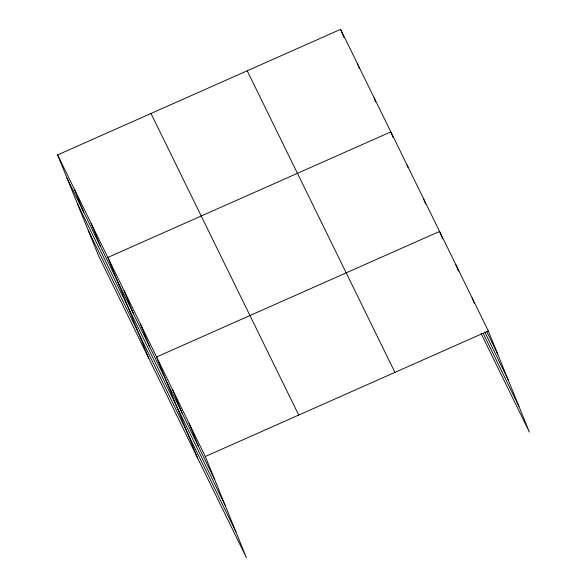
<?xml version="1.0" encoding="UTF-8"?>
<svg xmlns="http://www.w3.org/2000/svg" width="587" height="587" viewBox="0 0 587 587"><rect width="100%" height="100%" fill="white"/><g stroke="black" fill="none" stroke-linecap="round" stroke-linejoin="round"><path stroke-width="0.88" d="M57.614 154.902L205.318 456.503L246.393 557.65L98.682 256.049L57.614 154.902L340.607 29.35L488.318 330.951L529.386 432.098L481.039 333.379M205.318 456.503L488.318 330.951M486.608 331.413L497.703 354.071M484.781 332.073L508.159 379.818M483.262 333.519L518.93 406.343M247.222 70.785L394.926 372.385M150.998 113.474L298.71 415.075M66.999 178.022L214.71 479.623M77.455 203.77L225.166 505.37M88.226 230.302L235.937 531.903M472.073 297.778L474.413 303.552M455.82 264.598L458.506 271.201M442.591 238.85L439.575 231.425L156.575 356.977L197.65 458.124M423.322 198.245L425.67 204.027M407.077 165.072L408.082 167.544M393.18 137.674L390.832 131.892L107.832 257.451L148.9 358.591M374.088 97.713L375.768 101.845M357.351 63.528L359.361 68.488M340.607 29.35L343.96 37.605M189.073 423.33L198.457 446.443M172.827 390.157L182.212 413.27M140.33 323.804L149.714 346.917M124.077 290.624L133.469 313.744M91.095 223.265L100.48 246.386M74.351 189.087L83.736 212.201"/></g></svg>
